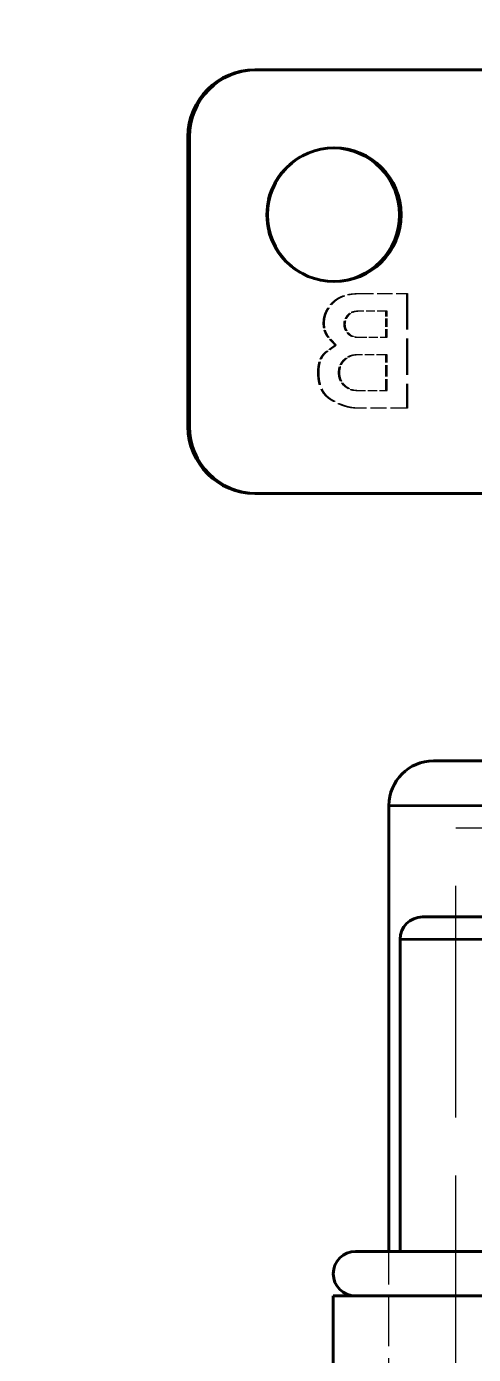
# Model space of a CAD drawing. Header units: millimetres. Extents: x 0 to 4205, y 0 to 2970.
# Drawn here: x 1953.9 to 1974, y 1755.7 to 1815.3 of the extents above; entities that cross this region are included whole.
import ezdxf

# ---------------------------------------------------------------- set-up
doc = ezdxf.new("R2010")
doc.units = ezdxf.units.MM
doc.header["$LTSCALE"] = 5
doc.linetypes.add('DASHED', pattern=[0.2067, 0.1654, -0.0413])
for name, color, linetype, lineweight in [('가려진 것(ISO)', 2, 'DASHED', 18), ('가시적인 것(ISO)', 3, 'Continuous', 40), ('가시적인 좁은 것(ISO)', 3, 'Continuous', 35), ('치수(ISO)', 2, 'Continuous', 25)]:
    doc.layers.add(name, color=color, linetype=linetype, lineweight=lineweight)
doc.styles.add('치수 텍스트_PSTEK_POSCO', font='isocp.shx')
doc.dimstyles.new('치수_PSTEK_POSCO', dxfattribs={"dimscale": 5, "dimtxt": 3, "dimasz": 2, "dimexe": 2, "dimexo": 2.5, "dimgap": 1, "dimtad": 1, "dimrnd": 1e-08, "dimdsep": 46, "dimtxsty": '치수 텍스트_PSTEK_POSCO', "dimcen": 0.09, "dimdle": 10, "dimclrd": 7, "dimclre": 7, "dimclrt": 2, "dimadec": 1, "dimazin": 2, "dimtfac": 1, "dimtmove": 0, "dimatfit": 3, "dimfxl": 0, "dimtolj": 1, "dimlwd": -1, "dimlwe": -1, "dimarcsym": 0})

# ---------------------------------------------------------------- blocks, each defined once
blk = doc.blocks.new('*D32')
at = {"layer": 'Defpoints', "color": 0}
for p in [(2154.204, 1887.327), (1294.204, 1386.817), (2154.204, 1341.817)]:
    blk.add_point(p, dxfattribs=at)
at = {"layer": '치수(ISO)', "color": 7}
for p, q in [((1294.204, 1399.317), (1294.204, 1897.327)), ((2154.204, 1354.317), (2154.204, 1897.327)), ((1304.204, 1887.327), (2144.204, 1887.327))]:
    blk.add_line(p, q, dxfattribs=at)
for points in [[(1304.204, 1888.994), (1304.204, 1885.661), (1294.204, 1887.327)], [(2144.204, 1888.994), (2144.204, 1885.661), (2154.204, 1887.327)]]:
    blk.add_solid(points, dxfattribs=at)
at = {"layer": '치수(ISO)', "color": 2, "insert": (1710.698, 1899.827), "char_height": 15, "attachment_point": 4, "style": '치수 텍스트_PSTEK_POSCO'}
blk.add_mtext('\\A1;860', dxfattribs=at)

msp = doc.modelspace()

# ---------------------------------------------------------------- linework, layer by layer
at = {"layer": '가려진 것(ISO)', "ltscale": 4.952111}
for p, q in [((1961.1867, 1810.3175), (1961.1867, 1797.3175)), ((1961.2387, 1810.3175), (1961.2387, 1797.3175))]:
    msp.add_line(p, q, dxfattribs=at)
at = {"layer": '가려진 것(ISO)', "ltscale": 0.761779}
for p, q in [((1967.7492, 1809.8175), (1967.6815, 1809.8175)), ((1967.7492, 1803.8175), (1967.6815, 1803.8175))]:
    msp.add_line(p, q, dxfattribs=at)
at = {"layer": '가려진 것(ISO)', "ltscale": 0.003709}
for p, q in [((1968.8216, 1803.2817), (1968.8213, 1803.2817)), ((1971.0407, 1803.2817), (1971.0409, 1803.2817)), ((1968.8102, 1802.4867), (1968.8098, 1802.4867)), ((1970.1237, 1802.4867), (1970.124, 1802.4867)), ((1967.2574, 1801.9593), (1967.2571, 1801.9593)), ((1967.3118, 1801.9593), (1967.312, 1801.9593)), ((1968.1742, 1801.9058), (1968.1738, 1801.9058)), ((1968.2287, 1801.9058), (1968.229, 1801.9058)), ((1968.8102, 1801.3249), (1968.8098, 1801.3249)), ((1970.1237, 1801.3249), (1970.124, 1801.3249)), ((1967.7855, 1800.9704), (1967.7852, 1800.9704)), ((1967.84, 1800.9704), (1967.8402, 1800.9704)), ((1968.729, 1800.5299), (1968.7286, 1800.5299)), ((1970.1237, 1800.5299), (1970.124, 1800.5299)), ((1967.013, 1799.7378), (1967.0126, 1799.7378)), ((1967.0672, 1799.7378), (1967.0675, 1799.7378)), ((1967.9297, 1799.735), (1967.9294, 1799.735)), ((1967.9842, 1799.735), (1967.9845, 1799.735)), ((1968.729, 1798.94), (1968.7286, 1798.94)), ((1970.1237, 1798.94), (1970.124, 1798.94)), ((1968.708, 1798.1451), (1968.7076, 1798.1451)), ((1971.0407, 1798.1451), (1971.0409, 1798.1451))]:
    msp.add_line(p, q, dxfattribs=at)
at = {"layer": '가려진 것(ISO)', "ltscale": 0.824675}
msp.add_line((1968.8216, 1803.2817), (1970.9855, 1803.2817), dxfattribs=at)
at = {"layer": '가려진 것(ISO)', "ltscale": 1.956647}
for p, q in [((1970.9851, 1803.2817), (1970.9851, 1798.1451)), ((1970.9855, 1803.2817), (1970.9855, 1798.1451)), ((1971.0407, 1803.2817), (1971.0407, 1798.1451)), ((1971.0409, 1803.2817), (1971.0409, 1798.1451))]:
    msp.add_line(p, q, dxfattribs=at)
at = {"layer": '가려진 것(ISO)', "ltscale": 0.020936}
for p, q in [((1970.9855, 1803.2817), (1971.0407, 1803.2817)), ((1971.0407, 1798.1451), (1970.9855, 1798.1451))]:
    msp.add_line(p, q, dxfattribs=at)
at = {"layer": '가려진 것(ISO)', "ltscale": 0.479623}
for p, q in [((1970.0687, 1802.4867), (1968.8102, 1802.4867)), ((1968.8102, 1801.3249), (1970.0687, 1801.3249))]:
    msp.add_line(p, q, dxfattribs=at)
at = {"layer": '가려진 것(ISO)', "ltscale": 0.442498}
for p, q in [((1970.0684, 1801.3249), (1970.0684, 1802.4867)), ((1970.0687, 1801.3249), (1970.0687, 1802.4867)), ((1970.1237, 1801.3249), (1970.1237, 1802.4867)), ((1970.124, 1801.3249), (1970.124, 1802.4867))]:
    msp.add_line(p, q, dxfattribs=at)
at = {"layer": '가려진 것(ISO)', "ltscale": 0.020854}
for p, q in [((1970.1237, 1802.4867), (1970.0687, 1802.4867)), ((1970.0687, 1801.3249), (1970.1237, 1801.3249)), ((1970.1237, 1800.5299), (1970.0687, 1800.5299)), ((1970.0687, 1798.94), (1970.1237, 1798.94))]:
    msp.add_line(p, q, dxfattribs=at)
at = {"layer": '가려진 것(ISO)', "ltscale": 0.510562}
for p, q in [((1970.0687, 1800.5299), (1968.729, 1800.5299)), ((1968.729, 1798.94), (1970.0687, 1798.94))]:
    msp.add_line(p, q, dxfattribs=at)
at = {"layer": '가려진 것(ISO)', "ltscale": 0.60556}
for p, q in [((1970.0684, 1798.94), (1970.0684, 1800.5299)), ((1970.0687, 1798.94), (1970.0687, 1800.5299)), ((1970.1237, 1798.94), (1970.1237, 1800.5299)), ((1970.124, 1798.94), (1970.124, 1800.5299))]:
    msp.add_line(p, q, dxfattribs=at)
at = {"layer": '가려진 것(ISO)', "ltscale": 0.867988}
msp.add_line((1970.9855, 1798.1451), (1968.708, 1798.1451), dxfattribs=at)
at = {"layer": '가려진 것(ISO)', "ltscale": 15.198803}
msp.add_line((1973.2036, 1779.3175), (2003.2036, 1779.3175), dxfattribs=at)
at = {"layer": '가려진 것(ISO)', "ltscale": 12.578616}
msp.add_line((1973.2036, 1753.3175), (1973.2036, 1779.3175), dxfattribs=at)
at = {"layer": '가려진 것(ISO)', "ltscale": 2.666475}
msp.add_line((1970.2036, 1753.3175), (1970.2036, 1760.3175), dxfattribs=at)
at = {"layer": '가려진 것(ISO)', "ltscale": 1.795034}
for centre, major_axis, start_param, end_param in [((1964.1857, 1810.3175), (0, 3), 0, 1.5707963), ((1964.2377, 1810.3175), (0, 3), 0, 1.5707963), ((1964.1857, 1797.3175), (0, -3), 4.712389, 6.2831853), ((1964.2377, 1797.3175), (0, -3), 4.712389, 6.2831853)]:
    msp.add_ellipse(centre, major_axis=major_axis, ratio=0.999662, start_param=start_param, end_param=end_param, dxfattribs=at)
at = {"layer": '가려진 것(ISO)', "ltscale": 3.615968}
msp.add_ellipse((1967.6815, 1806.8175), major_axis=(0, 3), ratio=0.9994272, start_param=6.2718977, end_param=9.4360656, dxfattribs=at)
at = {"layer": '가려진 것(ISO)', "ltscale": 7.180437}
for centre in [(1967.6845, 1806.8175), (1967.7365, 1806.8175)]:
    msp.add_ellipse(centre, major_axis=(0, 3), ratio=0.999662, dxfattribs=at)
at = {"layer": '가려진 것(ISO)', "ltscale": 0.873365}
for points in [[(1967.2571, 1801.9593), (1967.2585, 1802.0008), (1967.2614, 1802.0828), (1967.2797, 1802.2047), (1967.3119, 1802.3231), (1967.3543, 1802.4396), (1967.4119, 1802.552), (1967.4808, 1802.6618), (1967.5615, 1802.7696), (1967.6544, 1802.8729), (1967.7584, 1802.9699), (1967.8765, 1803.0536), (1968.0059, 1803.124), (1968.1465, 1803.183), (1968.299, 1803.2276), (1968.4631, 1803.2585), (1968.6384, 1803.278), (1968.7591, 1803.2804), (1968.8213, 1803.2817)], [(1967.2574, 1801.9593), (1967.2589, 1802.0008), (1967.2617, 1802.0828), (1967.28, 1802.2047), (1967.3122, 1802.3231), (1967.3546, 1802.4396), (1967.4122, 1802.552), (1967.4811, 1802.6618), (1967.5618, 1802.7696), (1967.6548, 1802.8729), (1967.7588, 1802.9699), (1967.8768, 1803.0536), (1968.0062, 1803.124), (1968.1468, 1803.183), (1968.2994, 1803.2276), (1968.4634, 1803.2585), (1968.6388, 1803.278), (1968.7595, 1803.2804), (1968.8216, 1803.2817)], [(1967.3118, 1801.9593), (1967.3132, 1802.0008), (1967.316, 1802.0828), (1967.3343, 1802.2047), (1967.3666, 1802.3231), (1967.409, 1802.4396), (1967.4666, 1802.552), (1967.5355, 1802.6618), (1967.6162, 1802.7696), (1967.7092, 1802.8729), (1967.8132, 1802.9699), (1967.9313, 1803.0536), (1968.0607, 1803.124), (1968.2014, 1803.183), (1968.3539, 1803.2276), (1968.5181, 1803.2585), (1968.6934, 1803.278), (1968.8142, 1803.2804), (1968.8763, 1803.2817)], [(1967.312, 1801.9593), (1967.3135, 1802.0008), (1967.3163, 1802.0828), (1967.3346, 1802.2047), (1967.3668, 1802.3231), (1967.4093, 1802.4396), (1967.4669, 1802.552), (1967.5358, 1802.6618), (1967.6164, 1802.7696), (1967.7095, 1802.8729), (1967.8135, 1802.9699), (1967.9315, 1803.0536), (1968.061, 1803.124), (1968.2016, 1803.183), (1968.3542, 1803.2276), (1968.5183, 1803.2585), (1968.6937, 1803.278), (1968.8144, 1803.2804), (1968.8766, 1803.2817)]]:
    msp.add_open_spline(points, degree=3, knots=[0, 0, 0, 0, 0.0542712, 0.1073902, 0.1608808, 0.214697, 0.2693208, 0.3258811, 0.3842425, 0.4453458, 0.5075986, 0.5700632, 0.6342404, 0.7002015, 0.7693184, 0.8419179, 0.9186587, 1, 1, 1, 1], dxfattribs=at)
at = {"layer": '가려진 것(ISO)', "ltscale": 0.36707}
for points in [[(1968.8098, 1802.4867), (1968.7846, 1802.4862), (1968.7357, 1802.4853), (1968.6645, 1802.4764), (1968.5978, 1802.4625), (1968.5359, 1802.442), (1968.4785, 1802.4167), (1968.4263, 1802.3844), (1968.3782, 1802.3473), (1968.3222, 1802.2905), (1968.2649, 1802.2132), (1968.2106, 1802.1158), (1968.1806, 1802.0117), (1968.1761, 1801.941), (1968.1738, 1801.9058)], [(1968.8102, 1802.4867), (1968.785, 1802.4862), (1968.7361, 1802.4853), (1968.6648, 1802.4764), (1968.5982, 1802.4625), (1968.5362, 1802.442), (1968.4788, 1802.4167), (1968.4266, 1802.3844), (1968.3785, 1802.3473), (1968.3225, 1802.2905), (1968.2652, 1802.2132), (1968.2109, 1802.1158), (1968.1809, 1802.0117), (1968.1764, 1801.941), (1968.1742, 1801.9058)], [(1968.8648, 1802.4867), (1968.8397, 1802.4862), (1968.7907, 1802.4853), (1968.7195, 1802.4764), (1968.6528, 1802.4625), (1968.5908, 1802.442), (1968.5334, 1802.4167), (1968.4812, 1802.3844), (1968.4331, 1802.3473), (1968.3771, 1802.2905), (1968.3198, 1802.2132), (1968.2654, 1802.1158), (1968.2354, 1802.0117), (1968.2309, 1801.941), (1968.2287, 1801.9058)], [(1968.8651, 1802.4867), (1968.8399, 1802.4862), (1968.791, 1802.4853), (1968.7197, 1802.4764), (1968.6531, 1802.4625), (1968.5911, 1802.442), (1968.5337, 1802.4167), (1968.4815, 1802.3844), (1968.4334, 1802.3473), (1968.3773, 1802.2905), (1968.32, 1802.2132), (1968.2657, 1802.1158), (1968.2357, 1802.0117), (1968.2312, 1801.941), (1968.229, 1801.9058)]]:
    msp.add_open_spline(points, degree=3, knots=[0, 0, 0, 0, 0.0784327, 0.1523894, 0.2234133, 0.2902387, 0.3555143, 0.4182997, 0.4812103, 0.5443475, 0.6661785, 0.7798037, 0.8903242, 1, 1, 1, 1], dxfattribs=at)
at = {"layer": '가려진 것(ISO)', "ltscale": 0.441879}
for points in [[(1967.7852, 1800.9704), (1967.7839, 1800.972), (1967.7791, 1800.9783), (1967.7656, 1800.9903), (1967.7451, 1801.0125), (1967.717, 1801.0442), (1967.679, 1801.083), (1967.6346, 1801.1321), (1967.581, 1801.1894), (1967.52, 1801.253), (1967.4583, 1801.3233), (1967.4049, 1801.4016), (1967.3589, 1801.4836), (1967.3212, 1801.5703), (1967.293, 1801.6614), (1967.2716, 1801.7566), (1967.259, 1801.8564), (1967.2577, 1801.9246), (1967.2571, 1801.9593)], [(1967.7855, 1800.9704), (1967.7843, 1800.972), (1967.7794, 1800.9783), (1967.7659, 1800.9903), (1967.7455, 1801.0125), (1967.7173, 1801.0442), (1967.6793, 1801.083), (1967.6349, 1801.1321), (1967.5814, 1801.1894), (1967.5203, 1801.253), (1967.4587, 1801.3233), (1967.4052, 1801.4016), (1967.3592, 1801.4836), (1967.3215, 1801.5703), (1967.2933, 1801.6614), (1967.272, 1801.7566), (1967.2593, 1801.8564), (1967.2581, 1801.9246), (1967.2574, 1801.9593)], [(1967.84, 1800.9704), (1967.8387, 1800.972), (1967.8339, 1800.9783), (1967.8204, 1800.9903), (1967.7999, 1801.0125), (1967.7717, 1801.0442), (1967.7337, 1801.083), (1967.6893, 1801.1321), (1967.6358, 1801.1894), (1967.5747, 1801.253), (1967.5131, 1801.3233), (1967.4596, 1801.4016), (1967.4136, 1801.4836), (1967.3759, 1801.5703), (1967.3476, 1801.6614), (1967.3263, 1801.7566), (1967.3137, 1801.8564), (1967.3124, 1801.9246), (1967.3118, 1801.9593)], [(1967.8402, 1800.9704), (1967.839, 1800.972), (1967.8341, 1800.9783), (1967.8206, 1800.9903), (1967.8002, 1801.0125), (1967.772, 1801.0442), (1967.734, 1801.083), (1967.6896, 1801.1321), (1967.636, 1801.1894), (1967.575, 1801.253), (1967.5133, 1801.3233), (1967.4598, 1801.4016), (1967.4138, 1801.4836), (1967.3761, 1801.5703), (1967.3479, 1801.6614), (1967.3265, 1801.7566), (1967.3139, 1801.8564), (1967.3127, 1801.9246), (1967.312, 1801.9593)]]:
    msp.add_open_spline(points, degree=3, knots=[0, 0, 0, 0, 0.0052744, 0.0204184, 0.0466357, 0.0833723, 0.1299838, 0.1871125, 0.2547182, 0.3328028, 0.4151795, 0.4962944, 0.5774219, 0.6582184, 0.7402814, 0.8238195, 0.9101535, 1, 1, 1, 1], dxfattribs=at)
at = {"layer": '가려진 것(ISO)', "ltscale": 0.367204}
for points in [[(1968.1738, 1801.9058), (1968.1761, 1801.8706), (1968.1805, 1801.7999), (1968.2108, 1801.6957), (1968.2646, 1801.5976), (1968.3222, 1801.5202), (1968.3782, 1801.4635), (1968.426, 1801.4261), (1968.4788, 1801.3951), (1968.5358, 1801.3695), (1968.5978, 1801.3491), (1968.6645, 1801.3353), (1968.7357, 1801.3264), (1968.7846, 1801.3254), (1968.8098, 1801.3249)], [(1968.1742, 1801.9058), (1968.1764, 1801.8706), (1968.1809, 1801.7999), (1968.2111, 1801.6957), (1968.2649, 1801.5976), (1968.3225, 1801.5202), (1968.3786, 1801.4635), (1968.4263, 1801.4261), (1968.4791, 1801.3951), (1968.5362, 1801.3695), (1968.5982, 1801.3491), (1968.6648, 1801.3353), (1968.7361, 1801.3264), (1968.785, 1801.3254), (1968.8102, 1801.3249)], [(1968.2287, 1801.9058), (1968.2309, 1801.8706), (1968.2354, 1801.7999), (1968.2657, 1801.6957), (1968.3195, 1801.5976), (1968.3771, 1801.5202), (1968.4332, 1801.4635), (1968.4809, 1801.4261), (1968.5338, 1801.3951), (1968.5908, 1801.3695), (1968.6528, 1801.3491), (1968.7195, 1801.3353), (1968.7907, 1801.3264), (1968.8397, 1801.3254), (1968.8648, 1801.3249)], [(1968.229, 1801.9058), (1968.2312, 1801.8706), (1968.2357, 1801.7999), (1968.2659, 1801.6957), (1968.3197, 1801.5976), (1968.3773, 1801.5202), (1968.4334, 1801.4635), (1968.4812, 1801.4261), (1968.534, 1801.3951), (1968.591, 1801.3695), (1968.6531, 1801.3491), (1968.7197, 1801.3353), (1968.791, 1801.3264), (1968.8399, 1801.3254), (1968.8651, 1801.3249)]]:
    msp.add_open_spline(points, degree=3, knots=[0, 0, 0, 0, 0.1096358, 0.2201162, 0.3345755, 0.4563622, 0.5194763, 0.582364, 0.6446152, 0.709867, 0.7766681, 0.8476661, 0.9215958, 1, 1, 1, 1], dxfattribs=at)
at = {"layer": '가려진 것(ISO)', "ltscale": 0.589636}
for points in [[(1967.0126, 1799.7378), (1967.0136, 1799.7924), (1967.0155, 1799.8979), (1967.0336, 1800.0499), (1967.0639, 1800.1892), (1967.1059, 1800.3159), (1967.1599, 1800.4305), (1967.2277, 1800.5317), (1967.3064, 1800.6214), (1967.397, 1800.694), (1967.4859, 1800.7562), (1967.5646, 1800.8116), (1967.6304, 1800.8596), (1967.6843, 1800.8988), (1967.7273, 1800.9282), (1967.7567, 1800.9507), (1967.7758, 1800.9624), (1967.7833, 1800.9688), (1967.7852, 1800.9704)], [(1967.013, 1799.7378), (1967.0139, 1799.7924), (1967.0158, 1799.8979), (1967.0339, 1800.0499), (1967.0642, 1800.1892), (1967.1063, 1800.3159), (1967.1603, 1800.4305), (1967.2281, 1800.5317), (1967.3067, 1800.6214), (1967.3973, 1800.694), (1967.4862, 1800.7562), (1967.5649, 1800.8116), (1967.6308, 1800.8596), (1967.6846, 1800.8988), (1967.7276, 1800.9282), (1967.757, 1800.9507), (1967.7762, 1800.9624), (1967.7836, 1800.9688), (1967.7855, 1800.9704)], [(1967.0672, 1799.7378), (1967.0682, 1799.7924), (1967.0701, 1799.8979), (1967.0882, 1800.0499), (1967.1185, 1800.1892), (1967.1606, 1800.3159), (1967.2146, 1800.4305), (1967.2824, 1800.5317), (1967.3611, 1800.6214), (1967.4517, 1800.694), (1967.5406, 1800.7562), (1967.6193, 1800.8116), (1967.6852, 1800.8596), (1967.7391, 1800.8988), (1967.782, 1800.9282), (1967.8114, 1800.9507), (1967.8306, 1800.9624), (1967.8381, 1800.9688), (1967.84, 1800.9704)], [(1967.0675, 1799.7378), (1967.0685, 1799.7924), (1967.0703, 1799.8979), (1967.0885, 1800.0499), (1967.1187, 1800.1892), (1967.1608, 1800.3159), (1967.2148, 1800.4305), (1967.2826, 1800.5317), (1967.3613, 1800.6214), (1967.4519, 1800.694), (1967.5408, 1800.7562), (1967.6196, 1800.8116), (1967.6854, 1800.8596), (1967.7393, 1800.8988), (1967.7823, 1800.9282), (1967.8117, 1800.9507), (1967.8309, 1800.9624), (1967.8383, 1800.9688), (1967.8402, 1800.9704)]]:
    msp.add_open_spline(points, degree=3, knots=[0, 0, 0, 0, 0.1056459, 0.204516, 0.2961979, 0.381522, 0.4629903, 0.5409067, 0.6169988, 0.6932861, 0.76542, 0.8274343, 0.8800466, 0.923399, 0.9566315, 0.9809633, 0.9951777, 1, 1, 1, 1], dxfattribs=at)
at = {"layer": '가려진 것(ISO)', "ltscale": 0.477725}
for points in [[(1968.7286, 1800.5299), (1968.6796, 1800.5275), (1968.582, 1800.5227), (1968.4398, 1800.4785), (1968.3034, 1800.4102), (1968.199, 1800.3305), (1968.1205, 1800.2576), (1968.07, 1800.1957), (1968.0263, 1800.1303), (1967.9909, 1800.06), (1967.9631, 1799.985), (1967.943, 1799.9056), (1967.9315, 1799.8216), (1967.9301, 1799.7643), (1967.9294, 1799.735)], [(1968.729, 1800.5299), (1968.68, 1800.5275), (1968.5824, 1800.5227), (1968.4402, 1800.4785), (1968.3037, 1800.4102), (1968.1993, 1800.3305), (1968.1209, 1800.2576), (1968.0703, 1800.1957), (1968.0267, 1800.1303), (1967.9912, 1800.06), (1967.9635, 1799.985), (1967.9433, 1799.9056), (1967.9318, 1799.8216), (1967.9304, 1799.7643), (1967.9297, 1799.735)], [(1968.7837, 1800.5299), (1968.7346, 1800.5275), (1968.637, 1800.5227), (1968.4948, 1800.4785), (1968.3583, 1800.4102), (1968.2539, 1800.3305), (1968.1754, 1800.2576), (1968.1248, 1800.1957), (1968.0812, 1800.1303), (1968.0457, 1800.06), (1968.0179, 1799.985), (1967.9978, 1799.9056), (1967.9863, 1799.8216), (1967.9849, 1799.7643), (1967.9842, 1799.735)], [(1968.7839, 1800.5299), (1968.7349, 1800.5275), (1968.6373, 1800.5227), (1968.495, 1800.4785), (1968.3586, 1800.4102), (1968.2541, 1800.3305), (1968.1757, 1800.2576), (1968.1251, 1800.1957), (1968.0814, 1800.1303), (1968.0459, 1800.06), (1968.0182, 1799.985), (1967.9981, 1799.9056), (1967.9866, 1799.8216), (1967.9852, 1799.7643), (1967.9845, 1799.735)]]:
    msp.add_open_spline(points, degree=3, knots=[0, 0, 0, 0, 0.1171285, 0.2331602, 0.3535118, 0.4809789, 0.5462264, 0.6095758, 0.6717398, 0.7341324, 0.7975734, 0.8628432, 0.9297966, 1, 1, 1, 1], dxfattribs=at)
at = {"layer": '가려진 것(ISO)', "ltscale": 0.994124}
for points in [[(1968.7076, 1798.1451), (1968.6681, 1798.1463), (1968.5869, 1798.1488), (1968.463, 1798.1659), (1968.3343, 1798.1926), (1968.2015, 1798.2316), (1968.0641, 1798.2803), (1967.9219, 1798.34), (1967.7757, 1798.4111), (1967.6259, 1798.4899), (1967.4819, 1798.5829), (1967.3553, 1798.6968), (1967.2493, 1798.8289), (1967.1613, 1798.9772), (1967.095, 1799.1439), (1967.0462, 1799.3265), (1967.0177, 1799.5267), (1967.0144, 1799.6658), (1967.0126, 1799.7378)], [(1968.708, 1798.1451), (1968.6685, 1798.1463), (1968.5872, 1798.1488), (1968.4633, 1798.1659), (1968.3346, 1798.1926), (1968.2018, 1798.2316), (1968.0644, 1798.2803), (1967.9223, 1798.34), (1967.776, 1798.4111), (1967.6263, 1798.4899), (1967.4823, 1798.5829), (1967.3556, 1798.6968), (1967.2496, 1798.8289), (1967.1617, 1798.9772), (1967.0954, 1799.1439), (1967.0465, 1799.3265), (1967.018, 1799.5267), (1967.0147, 1799.6658), (1967.013, 1799.7378)], [(1968.7626, 1798.1451), (1968.7231, 1798.1463), (1968.6418, 1798.1488), (1968.518, 1798.1659), (1968.3892, 1798.1926), (1968.2564, 1798.2316), (1968.1189, 1798.2803), (1967.9768, 1798.34), (1967.8304, 1798.4111), (1967.6807, 1798.4899), (1967.5366, 1798.5829), (1967.41, 1798.6968), (1967.304, 1798.8289), (1967.216, 1798.9772), (1967.1496, 1799.1439), (1967.1008, 1799.3265), (1967.0723, 1799.5267), (1967.069, 1799.6658), (1967.0672, 1799.7378)], [(1968.7629, 1798.1451), (1968.7234, 1798.1463), (1968.6421, 1798.1488), (1968.5182, 1798.1659), (1968.3895, 1798.1926), (1968.2567, 1798.2316), (1968.1192, 1798.2803), (1967.977, 1798.34), (1967.8307, 1798.4111), (1967.6809, 1798.4899), (1967.5369, 1798.5829), (1967.4103, 1798.6968), (1967.3042, 1798.8289), (1967.2162, 1798.9772), (1967.1499, 1799.1439), (1967.101, 1799.3265), (1967.0726, 1799.5267), (1967.0692, 1799.6658), (1967.0675, 1799.7378)]]:
    msp.add_open_spline(points, degree=3, knots=[0, 0, 0, 0, 0.04546948, 0.09348877, 0.14362772, 0.19660403, 0.25255569, 0.31132657, 0.37390468, 0.4396166, 0.50595027, 0.57052549, 0.63459078, 0.70010643, 0.76812059, 0.8401735, 0.91714406, 1, 1, 1, 1], dxfattribs=at)
at = {"layer": '가려진 것(ISO)', "ltscale": 0.477811}
for points in [[(1967.9294, 1799.735), (1967.9301, 1799.7056), (1967.9315, 1799.6483), (1967.943, 1799.5643), (1967.9631, 1799.485), (1967.9908, 1799.4099), (1968.0266, 1799.3395), (1968.0696, 1799.2734), (1968.1206, 1799.2115), (1968.1987, 1799.1385), (1968.3037, 1799.0599), (1968.4398, 1798.9914), (1968.5821, 1798.9472), (1968.6796, 1798.9424), (1968.7286, 1798.94)], [(1967.9297, 1799.735), (1967.9304, 1799.7056), (1967.9318, 1799.6483), (1967.9433, 1799.5643), (1967.9635, 1799.485), (1967.9911, 1799.4099), (1968.027, 1799.3395), (1968.07, 1799.2734), (1968.1209, 1799.2115), (1968.1991, 1799.1385), (1968.3041, 1799.0599), (1968.4401, 1798.9914), (1968.5824, 1798.9472), (1968.68, 1798.9424), (1968.729, 1798.94)], [(1967.9842, 1799.735), (1967.9849, 1799.7056), (1967.9863, 1799.6483), (1967.9978, 1799.5643), (1968.018, 1799.485), (1968.0456, 1799.4099), (1968.0815, 1799.3395), (1968.1245, 1799.2734), (1968.1754, 1799.2115), (1968.2536, 1799.1385), (1968.3586, 1799.0599), (1968.4947, 1798.9914), (1968.637, 1798.9472), (1968.7346, 1798.9424), (1968.7837, 1798.94)], [(1967.9845, 1799.735), (1967.9852, 1799.7056), (1967.9866, 1799.6483), (1967.9981, 1799.5643), (1968.0182, 1799.485), (1968.0459, 1799.4099), (1968.0817, 1799.3395), (1968.1248, 1799.2734), (1968.1757, 1799.2115), (1968.2539, 1799.1385), (1968.3589, 1799.0599), (1968.495, 1798.9914), (1968.6373, 1798.9472), (1968.7349, 1798.9424), (1968.7839, 1798.94)]]:
    msp.add_open_spline(points, degree=3, knots=[0, 0, 0, 0, 0.0701906, 0.1371317, 0.2023896, 0.2658191, 0.3282003, 0.3909899, 0.4543277, 0.5195634, 0.6465528, 0.7668824, 0.8828929, 1, 1, 1, 1], dxfattribs=at)
at = {"layer": '가시적인 것(ISO)'}
for p, q in [((1964.2512, 1813.3175), (1964.1835, 1813.3175)), ((2001.23, 1813.3175), (1964.2512, 1813.3175)), ((1961.1852, 1810.3175), (1961.1852, 1797.3175)), ((1961.2529, 1810.3175), (1961.2529, 1797.3175)), ((1964.2512, 1794.3175), (1964.1835, 1794.3175)), ((1964.2512, 1794.3175), (1975.0439, 1794.3175)), ((1977.9745, 1782.3175), (1972.2036, 1782.3175)), ((1970.2036, 1760.3175), (1970.2036, 1780.3175)), ((2004.7036, 1775.3175), (1971.7036, 1775.3175)), ((1970.7036, 1774.3175), (1970.7036, 1760.3175)), ((2007.7036, 1760.3175), (1968.7036, 1760.3175)), ((2008.7036, 1758.3175), (1967.7036, 1758.3175)), ((1967.7036, 1758.3175), (1967.7036, 1749.254))]:
    msp.add_line(p, q, dxfattribs=at)
for centre, radius, end in [((1972.2036, 1780.3175), 2, 180), ((1971.7036, 1774.3175), 1, 180), ((1968.7036, 1759.3175), 1, 270)]:
    msp.add_arc(centre, radius, 90, end, dxfattribs=at)
for centre, major_axis, start_param, end_param in [((1964.1835, 1810.3175), (0, 3), 0, 1.5707963), ((1964.2512, 1810.3175), (0, 3), 0, 1.5707963), ((1967.6815, 1806.8175), (0, -3), 0.0112876, 3.130305), ((1964.1835, 1797.3175), (0, -3), 4.712389, 6.2831853), ((1964.2512, 1797.3175), (0, -3), 4.712389, 6.2831853)]:
    msp.add_ellipse(centre, major_axis=major_axis, ratio=0.9994272, start_param=start_param, end_param=end_param, dxfattribs=at)
msp.add_ellipse((1967.7492, 1806.8175), major_axis=(0, 3), ratio=0.9994272, dxfattribs=at)
at = {"layer": '가시적인 좁은 것(ISO)'}
for p, q in [((1961.2529, 1810.3175), (1961.1852, 1810.3175)), ((1961.2529, 1797.3175), (1961.1852, 1797.3175)), ((1970.2036, 1780.3175), (1977.9536, 1780.3175)), ((1970.7036, 1774.3175), (2005.7036, 1774.3175))]:
    msp.add_line(p, q, dxfattribs=at)

# ---------------------------------------------------------------- dimensions: what is measured, and where the dimension line sits
at = {"layer": '치수(ISO)', "color": 7}
dim = msp.add_linear_dim(base=(2154.2036, 1887.3273), p1=(1294.2036, 1386.8175), p2=(2154.2036, 1341.8175), angle=180, dimstyle='치수_PSTEK_POSCO', override={"dimdec": 2, "dimtp": 0, "dimtm": 0, "dimtdec": 2, "dimtofl": 0, "dimatfit": 1}, dxfattribs=at)
dim.commit()
dim.dimension.update_dxf_attribs({"geometry": '*D32', "text_midpoint": (1724.2036, 1887.3273), "dimtype": 160})

doc.saveas('drawing.dxf')
